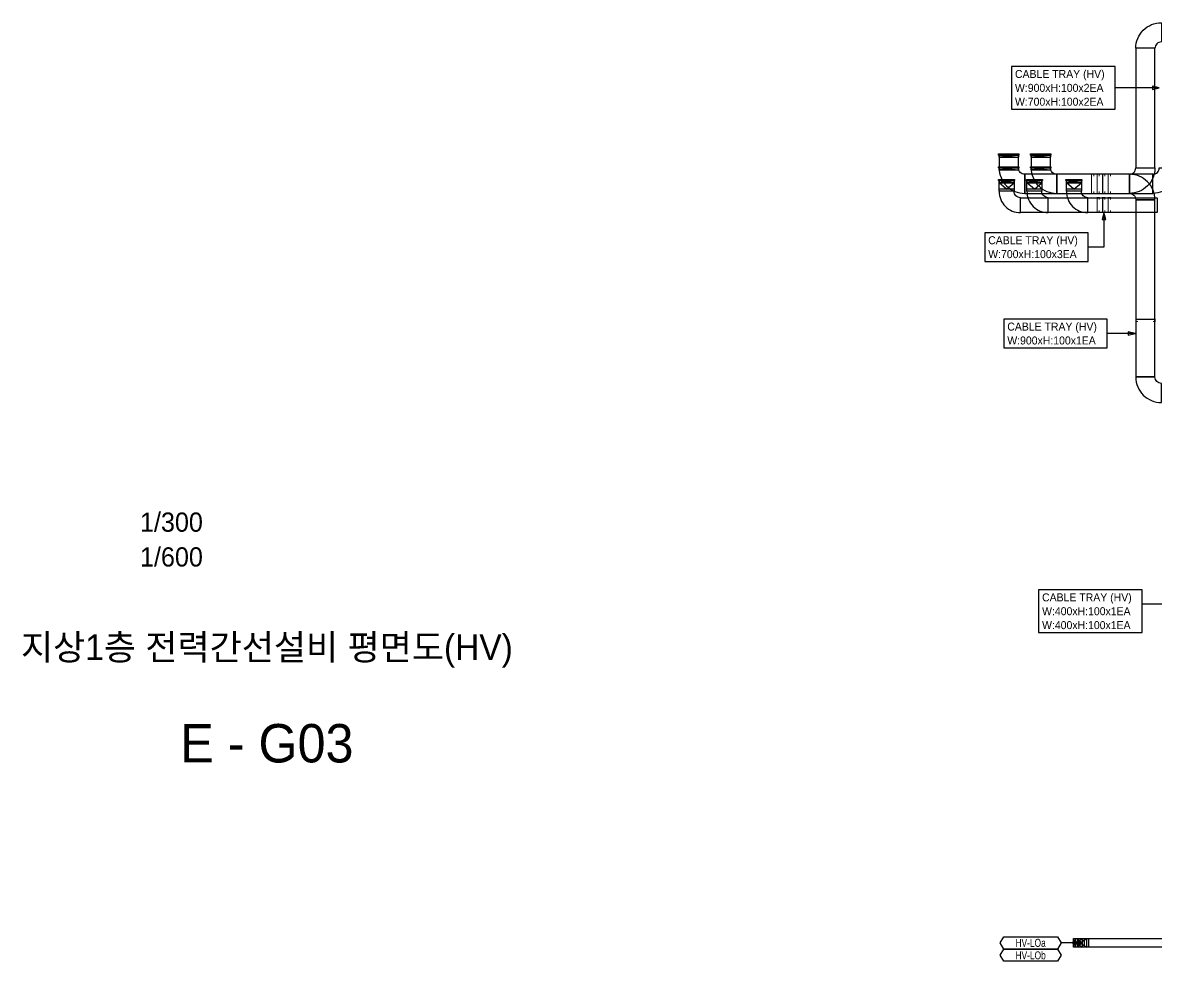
# Model space of a CAD drawing. Header units: millimetres. Extents: x 28900 to 374841, y -351975 to 849955.
# Drawn here: x 221811 to 274913, y -331927 to -287950 of the extents above; entities that cross this region are included whole.
import ezdxf
from ezdxf.enums import TextEntityAlignment as Align

# ---------------------------------------------------------------- set-up
doc = ezdxf.new("R2010")
doc.units = ezdxf.units.MM
doc.header["$LTSCALE"] = 150
for name, color, linetype in [('-----26 Electrical Cable Tray_HV_IT', 4, 'Continuous'), ('-----26 Electrical Cable Tray_HV_N', 30, 'Continuous'), ('-----26 Electrical Cable Tray_HV_UT A', 1, 'Continuous'), ('-----26 Electrical Cable Tray_HV_UT B', 71, 'Continuous'), ('-----26 Electrical Cable Tray_HV_발전기 A', 6, 'Continuous'), ('-----26 Electrical Cable Tray_HV_발전기 B', 103, 'Continuous'), ('-----41 Drawing Title', 2, 'Continuous'), ('-----42 Drawing Number', 2, 'Continuous'), ('-----43 Drawing Scale', 3, 'Continuous'), ('-----99 Cable Schedule', 2, 'Continuous')]:
    doc.layers.add(name, color=color, linetype=linetype)
doc.styles.add('ELEC', font='Dotum.ttf')

# ---------------------------------------------------------------- blocks, each defined once
blk = doc.blocks.new('A$634112462862')
at = {"color": 0}
for p, q in [((0, 100), (0, 500)), ((0, 500), (700, 500)), ((0, 0), (0, 100)), ((700, 0), (0, 0)), ((700, 500), (700, 100)), ((700, 100), (700, 0))]:
    blk.add_line(p, q, dxfattribs=at)
at = {"color": 8}
for p, q in [((700, 400), (0, 500)), ((700, 500), (0, 400)), ((350, 100), (0, 400)), ((0, 400), (700, 400)), ((700, 100), (0, 100)), ((350, 100), (700, 400))]:
    blk.add_line(p, q, dxfattribs=at)
blk = doc.blocks.new('A$C9a0ab699')
h = blk.add_hatch(color=0)
edge = h.paths.add_edge_path()
edge.add_arc((64, 64), 64, 720, 1080, ccw=False)
at = {"color": 0}
blk.add_circle((64, 64), 64, dxfattribs=at)
blk = doc.blocks.new('A$527511562058')
at = {"color": 0}
for p, q in [((0, 400), (400, 400)), ((0, 0), (0, 400)), ((400, 0), (0, 0)), ((400, 400), (500, 400)), ((500, 0), (400, 0)), ((500, 400), (500, 0))]:
    blk.add_line(p, q, dxfattribs=at)
at = {"color": 8}
for p, q in [((100, 400), (0, 0)), ((0, 400), (100, 0)), ((100, 200), (400, 400)), ((100, 0), (100, 400)), ((100, 200), (400, 0)), ((400, 400), (400, 0))]:
    blk.add_line(p, q, dxfattribs=at)

msp = doc.modelspace()

# ---------------------------------------------------------------- linework, layer by layer
at = {"layer": '-----26 Electrical Cable Tray_HV_IT', "elevation": 0}
for points in [[(267550, -294750), (267550, -294850), (268450, -294850), (268450, -294750)], [(269050, -294750), (269050, -294850), (269950, -294850), (269950, -294750)]]:
    msp.add_lwpolyline(points, close=True, dxfattribs=at)
for points in [[(268450, -294750), (267550, -294850)], [(267550, -294750), (268450, -294850)], [(269950, -294750), (269050, -294850)], [(269050, -294750), (269950, -294850)]]:
    msp.add_lwpolyline(points, dxfattribs=at)
for points in [[(268750, -295050), (268750, -295050, -0.414214), (268450, -294750), (268450, -294750), (267550, -294750, 0.414214), (268750, -295950)], [(270250, -295050), (270250, -295050, -0.414214), (269950, -294750), (269950, -294750), (269050, -294750, 0.414214), (270250, -295950)]]:
    msp.add_lwpolyline(points, format="xyb", close=True, dxfattribs=at)
at = {"layer": '-----26 Electrical Cable Tray_HV_IT'}
for points in [[(268750, -295950), (274750, -295950), (274750, -295050), (268750, -295050)], [(270250, -295950), (274750, -295950), (274750, -295050), (270250, -295050)]]:
    msp.add_lwpolyline(points, close=True, dxfattribs=at)
at = {"layer": '-----26 Electrical Cable Tray_HV_IT', "ltscale": 7.5, "const_width": 50, "elevation": 0}
for points in [[(271980, -295850), (271980, -295950), (271880, -295950), (271880, -295050), (271980, -295050), (271980, -295150)], [(272240, -295850), (272240, -295950), (272140, -295950), (272140, -295050), (272240, -295050), (272240, -295150)]]:
    msp.add_lwpolyline(points, dxfattribs=at)
at = {"layer": '-----26 Electrical Cable Tray_HV_IT'}
msp.add_lwpolyline([(274750, -295050), (274750, -295050, 0.414214), (275050, -294750), (275050, -294750), (275950, -294750, -0.414214), (274750, -295950)], format="xyb", close=True, dxfattribs=at)
at = {"layer": '-----26 Electrical Cable Tray_HV_N', "color": 1, "elevation": 0}
for points in [[(268132, -290004), (268132, -292004), (272978, -292004), (272978, -290004)], [(266878, -297794), (266878, -299144), (271724, -299144), (271724, -297794)], [(267771, -301839), (267771, -303189), (272617, -303189), (272617, -301839)], [(269401, -314525), (269401, -316525), (274247, -316525), (274247, -314525)]]:
    msp.add_lwpolyline(points, close=True, dxfattribs=at)
for points in [[(275050, -291004), (274730, -290924), (274730, -291084), (275050, -291004), (272978, -291004)], [(272461, -296850), (272381, -297170), (272541, -297170), (272461, -296850), (272461, -298469)], [(272461, -298469), (271724, -298469)], [(273921, -302514), (273601, -302434), (273601, -302594), (273921, -302514), (272617, -302514)], [(275550, -315200), (275230, -315120), (275230, -315280), (275550, -315200), (274247, -315200)]]:
    msp.add_lwpolyline(points, dxfattribs=at)
at = {"layer": '-----26 Electrical Cable Tray_HV_UT A', "elevation": 0}
for points in [[(275150, -288850), (275150, -288850, 0.414214), (274850, -289150), (274850, -289150), (273950, -289150, -0.414214), (275150, -287950)], [(268750, -295050), (268750, -295050, -0.414214), (268450, -294750), (268450, -294750), (267550, -294750, 0.414214), (268750, -295950)], [(273650, -295050), (273650, -295050, 0.414214), (273950, -294750), (273950, -294750), (274850, -294750, -0.414214), (273650, -295950)]]:
    msp.add_lwpolyline(points, format="xyb", close=True, dxfattribs=at)
for points in [[(273950, -289150), (273950, -294750), (274850, -294750), (274850, -289150)], [(267550, -294150), (267550, -294250), (268450, -294250), (268450, -294150)], [(268450, -294750), (268450, -294150), (267550, -294150), (267550, -294750)], [(268750, -295950), (273650, -295950), (273650, -295050), (268750, -295050)]]:
    msp.add_lwpolyline(points, close=True, dxfattribs=at)
for points in [[(268450, -294150), (267550, -294250)], [(267550, -294150), (268450, -294250)]]:
    msp.add_lwpolyline(points, dxfattribs=at)
at = {"layer": '-----26 Electrical Cable Tray_HV_UT A', "ltscale": 7.5, "const_width": 50}
msp.add_lwpolyline([(272500, -295850), (272500, -295950), (272400, -295950), (272400, -295050), (272500, -295050), (272500, -295150)], dxfattribs=at)
at = {"layer": '-----26 Electrical Cable Tray_HV_UT B', "elevation": 0}
for points in [[(269050, -294150), (269050, -294250), (269950, -294250), (269950, -294150)], [(269950, -294750), (269950, -294150), (269050, -294150), (269050, -294750)], [(270250, -295950), (273650, -295950), (273650, -295050), (270250, -295050)], [(273950, -296250), (273950, -304550), (274850, -304550), (274850, -296250)]]:
    msp.add_lwpolyline(points, close=True, dxfattribs=at)
for points in [[(269950, -294150), (269050, -294250)], [(269050, -294150), (269950, -294250)]]:
    msp.add_lwpolyline(points, dxfattribs=at)
for points in [[(270250, -295050), (270250, -295050, -0.414214), (269950, -294750), (269950, -294750), (269050, -294750, 0.414214), (270250, -295950)], [(273650, -295950), (273650, -295950, -0.414214), (273950, -296250), (273950, -296250), (274850, -296250, 0.414214), (273650, -295050)], [(275150, -304850), (275150, -304850, -0.414214), (274850, -304550), (274850, -304550), (273950, -304550, 0.414214), (275150, -305750)]]:
    msp.add_lwpolyline(points, format="xyb", close=True, dxfattribs=at)
at = {"layer": '-----26 Electrical Cable Tray_HV_UT B', "ltscale": 7.5, "const_width": 50, "elevation": 0}
for points in [[(272760, -295850), (272760, -295950), (272660, -295950), (272660, -295050), (272760, -295050), (272760, -295150)], [(274750, -301950), (274850, -301950), (274850, -301850), (273950, -301850), (273950, -301950), (274050, -301950)]]:
    msp.add_lwpolyline(points, dxfattribs=at)
at = {"layer": '-----26 Electrical Cable Tray_HV_발전기 A', "elevation": 0}
for points in [[(267550, -295350), (267550, -295450), (268250, -295450), (268250, -295350)], [(268850, -295350), (268850, -295450), (269550, -295450), (269550, -295350)], [(270700, -295350), (270700, -295450), (271400, -295450), (271400, -295350)], [(274950, -296150), (274950, -296850), (268550, -296850), (268550, -296150)], [(283250, -331261), (271040, -331261), (271040, -330861), (283250, -330861)]]:
    msp.add_lwpolyline(points, close=True, dxfattribs=at)
for points in [[(268250, -295350), (267550, -295450)], [(267550, -295350), (268250, -295450)], [(269550, -295350), (268850, -295450)], [(268850, -295350), (269550, -295450)], [(271400, -295350), (270700, -295450)], [(270700, -295350), (271400, -295450)]]:
    msp.add_lwpolyline(points, dxfattribs=at)
for points in [[(268250, -295850), (267550, -295850, 0.414214), (268550, -296850), (268550, -296150, -0.414214)], [(269550, -295850), (268850, -295850, 0.414214), (269850, -296850), (269850, -296150, -0.414214)], [(271400, -295850), (270700, -295850, 0.414214), (271700, -296850), (271700, -296150, -0.414214)]]:
    msp.add_lwpolyline(points, format="xyb", close=True, dxfattribs=at)
at = {"layer": '-----26 Electrical Cable Tray_HV_발전기 A', "ltscale": 7.5, "const_width": 50, "elevation": 0}
for points in [[(272240, -296750), (272240, -296850), (272140, -296850), (272140, -296150), (272240, -296150), (272240, -296250)], [(272500, -296750), (272500, -296850), (272400, -296850), (272400, -296150), (272500, -296150), (272500, -296250)], [(272760, -296750), (272760, -296850), (272660, -296850), (272660, -296150), (272760, -296150), (272760, -296250)]]:
    msp.add_lwpolyline(points, dxfattribs=at)
at = {"layer": '-----26 Electrical Cable Tray_HV_발전기 B', "elevation": 0}
msp.add_lwpolyline([(283250, -331261), (271240, -331261), (271240, -330861), (283250, -330861)], close=True, dxfattribs=at)
at = {"layer": '-----99 Cable Schedule', "color": 1}
msp.add_line((271290, -331061), (270452, -331061), dxfattribs=at)
at = {"layer": '-----99 Cable Schedule', "color": 1, "elevation": 0}
for points in [[(270286, -330772), (270452, -331061), (270286, -331350), (267763, -331350), (267596, -331061), (267763, -330772)], [(270286, -331350), (270452, -331639), (270286, -331927), (267763, -331927), (267596, -331639), (267763, -331350)]]:
    msp.add_lwpolyline(points, close=True, dxfattribs=at)
at = {"color": 0, "elevation": 0}
for points in [[(267525, -294150), (267525, -294100), (268475, -294100), (268475, -294150), (267525, -294150)], [(267575, -294250), (267550, -294250), (267550, -294150), (268450, -294150), (268450, -294250), (268425, -294250)], [(269025, -294150), (269025, -294100), (269975, -294100), (269975, -294150), (269025, -294150)], [(269075, -294250), (269050, -294250), (269050, -294150), (269950, -294150), (269950, -294250), (269925, -294250)], [(267525, -294750), (267525, -294700), (268475, -294700), (268475, -294750), (267525, -294750)], [(269025, -294750), (269025, -294700), (269975, -294700), (269975, -294750), (269025, -294750)], [(267575, -294850), (267550, -294850), (267550, -294750), (268450, -294750), (268450, -294850), (268425, -294850)], [(269075, -294850), (269050, -294850), (269050, -294750), (269950, -294750), (269950, -294850), (269925, -294850)], [(267525, -295350), (267525, -295300), (268275, -295300), (268275, -295350), (267525, -295350)], [(267575, -295450), (267550, -295450), (267550, -295350), (268250, -295350), (268250, -295450), (268225, -295450)], [(268825, -295350), (268825, -295300), (269575, -295300), (269575, -295350), (268825, -295350)], [(268875, -295450), (268850, -295450), (268850, -295350), (269550, -295350), (269550, -295450), (269525, -295450)], [(270675, -295350), (270675, -295300), (271425, -295300), (271425, -295350), (270675, -295350)], [(270725, -295450), (270700, -295450), (270700, -295350), (271400, -295350), (271400, -295450), (271375, -295450)]]:
    msp.add_lwpolyline(points, dxfattribs=at)

# ---------------------------------------------------------------- block references
at = {"layer": '-----26 Electrical Cable Tray_HV_발전기 A'}
for name, p in [('A$634112462862', (267550, -295850)), ('A$634112462862', (268850, -295850)), ('A$634112462862', (270700, -295850)), ('A$527511562058', (271040, -331261))]:
    msp.add_blockref(name, p, dxfattribs=at)
at = {"layer": '-----26 Electrical Cable Tray_HV_발전기 B'}
msp.add_blockref('A$527511562058', (271240, -331261), dxfattribs=at)
at = {"layer": '-----99 Cable Schedule', "color": 1, "xscale": -1.5, "yscale": 1.5, "zscale": 1.5, "rotation": 180}
for p in [(270994, -330965), (271194, -330965)]:
    msp.add_blockref('A$C9a0ab699', p, dxfattribs=at)

# ---------------------------------------------------------------- texts
at = {"layer": '-----26 Electrical Cable Tray_HV_N', "style": 'ELEC'}
for s, p in [('CABLE TRAY (HV)', (268292, -290354)), ('W:900xH:100x2EA', (268292, -291004)), ('CABLE TRAY (HV)', (269561, -314875, 0))]:
    msp.add_text(s, height=375, dxfattribs=at).set_placement(p, align=Align.MIDDLE_LEFT)
at = {"layer": '-----26 Electrical Cable Tray_HV_UT B', "style": 'ELEC'}
for s, p in [('CABLE TRAY (HV)', (267931, -302189)), ('W:900xH:100x1EA', (267931, -302839))]:
    msp.add_text(s, height=375, dxfattribs=at).set_placement(p, align=Align.MIDDLE_LEFT)
at = {"layer": '-----26 Electrical Cable Tray_HV_발전기 A', "style": 'ELEC'}
for s, p in [('W:700xH:100x2EA', (268292, -291654)), ('CABLE TRAY (HV)', (267038, -298144)), ('W:700xH:100x3EA', (267038, -298794)), ('W:400xH:100x1EA', (269561, -315525, 0))]:
    msp.add_text(s, height=375, dxfattribs=at).set_placement(p, align=Align.MIDDLE_LEFT)
at = {"layer": '-----26 Electrical Cable Tray_HV_발전기 B', "style": 'ELEC'}
msp.add_text('W:400xH:100x1EA', height=375, dxfattribs=at).set_placement((269561, -316175, 0), align=Align.MIDDLE_LEFT)
at = {"layer": '-----41 Drawing Title', "style": 'ELEC'}
msp.add_text('지상1층 전력간선설비 평면도(HV)', height=1200, dxfattribs=at).set_placement((233250, -317210), align=Align.MIDDLE_CENTER)
at = {"layer": '-----42 Drawing Number', "style": 'ELEC'}
msp.add_text('E - G03', height=1800, dxfattribs=at).set_placement((233250, -321710), align=Align.MIDDLE_CENTER)
at = {"layer": '-----43 Drawing Scale', "style": 'ELEC'}
for s, p in [('1/300', (228779, -311350)), ('1/600', (228779, -312980))]:
    msp.add_text(s, height=900, dxfattribs=at).set_placement(p, align=Align.MIDDLE_CENTER)
at = {"layer": '-----99 Cable Schedule', "style": 'ELEC', "width": 0.8}
for s, p in [('HV-LOa', (269024, -331061)), ('HV-LOb', (269024, -331639))]:
    msp.add_text(s, height=375, dxfattribs=at).set_placement(p, align=Align.MIDDLE)
at = {"color": 0, "style": 'ELEC', "width": 0.7}
for s, p in [('HV 트레이-UT', (268024, -294204)), ('HV 트레이-UT', (269524, -294204)), ('HV 트레이-발전기', (267900, -295401)), ('HV 트레이-발전기', (269200, -295401)), ('HV 트레이-발전기', (271050, -295401, 0))]:
    msp.add_text(s, height=50, dxfattribs=at).set_placement(p, align=Align.MIDDLE_CENTER)

doc.saveas('drawing.dxf')
